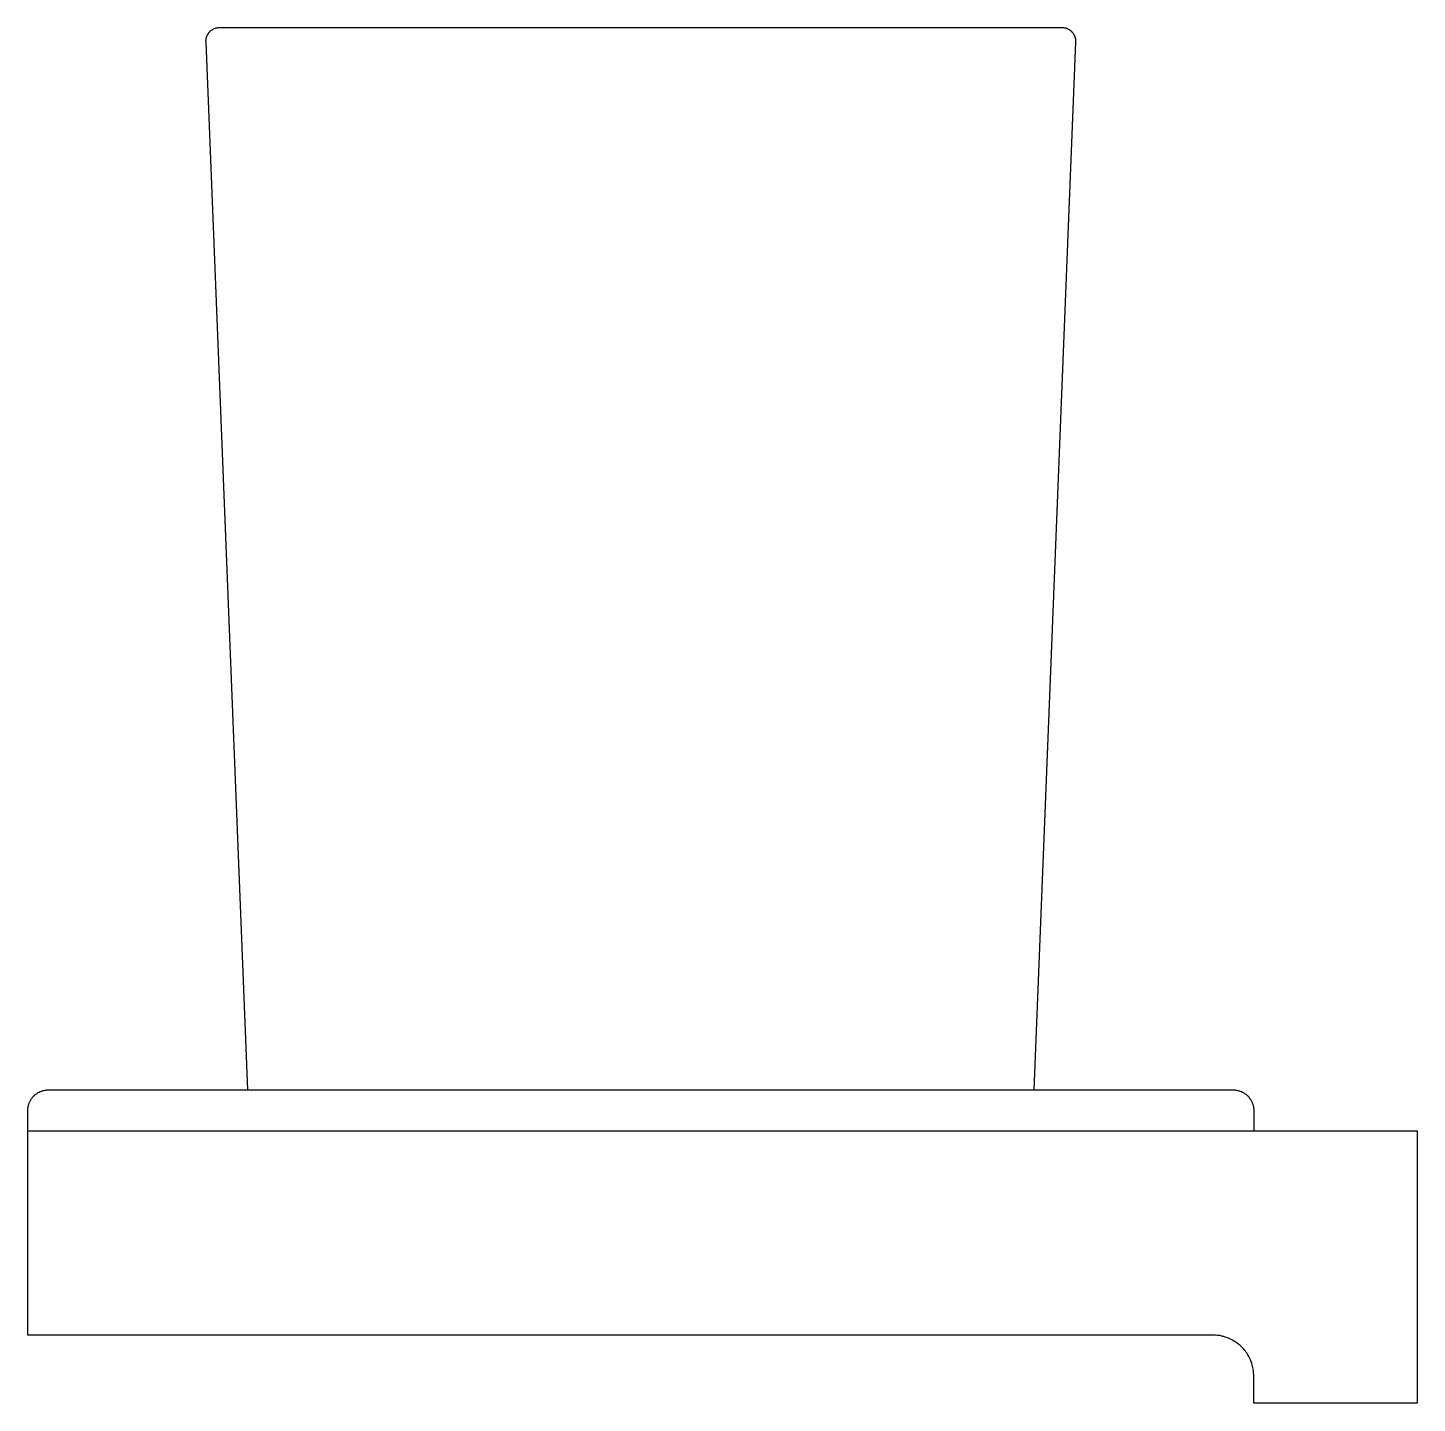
# Model space of a CAD drawing. Header units: millimetres. Extents: x 2411 to 3461, y 1233 to 2718.
# Drawn here: x 2775.1 to 2877.1, y 1972.2 to 2073.2 of the extents above; entities that cross this region are included whole.
import ezdxf

# ---------------------------------------------------------------- set-up
doc = ezdxf.new("R2010")
doc.units = ezdxf.units.MM
doc.layers.add('main', color=7, linetype='Continuous')

msp = doc.modelspace()

# ---------------------------------------------------------------- linework, layer by layer
at = {"layer": 'main'}
for p, q in [((2788.28, 2072.64), (2788.26, 2072.61)), ((2788.29, 2072.67), (2788.28, 2072.64)), ((2788.31, 2072.7), (2788.29, 2072.67)), ((2788.33, 2072.73), (2788.31, 2072.7)), ((2788.35, 2072.76), (2788.33, 2072.73)), ((2788.37, 2072.79), (2788.35, 2072.76)), ((2788.39, 2072.81), (2788.37, 2072.79)), ((2788.42, 2072.84), (2788.39, 2072.81)), ((2788.44, 2072.87), (2788.42, 2072.84)), ((2788.47, 2072.89), (2788.44, 2072.87)), ((2788.49, 2072.91), (2788.47, 2072.89)), ((2788.52, 2072.94), (2788.49, 2072.91)), ((2788.54, 2072.96), (2788.52, 2072.94)), ((2788.57, 2072.98), (2788.54, 2072.96)), ((2788.6, 2073), (2788.57, 2072.98)), ((2788.63, 2073.02), (2788.6, 2073)), ((2788.66, 2073.03), (2788.63, 2073.02)), ((2788.69, 2073.05), (2788.66, 2073.03)), ((2788.72, 2073.07), (2788.69, 2073.05)), ((2788.75, 2073.08), (2788.72, 2073.07)), ((2788.78, 2073.1), (2788.75, 2073.08)), ((2788.82, 2073.11), (2788.78, 2073.1)), ((2788.85, 2073.12), (2788.82, 2073.11)), ((2788.88, 2073.13), (2788.85, 2073.12)), ((2788.92, 2073.14), (2788.88, 2073.13)), ((2788.95, 2073.15), (2788.92, 2073.14)), ((2788.98, 2073.15), (2788.95, 2073.15)), ((2789.02, 2073.16), (2788.98, 2073.15)), ((2789.05, 2073.16), (2789.02, 2073.16)), ((2789.09, 2073.17), (2789.05, 2073.16)), ((2789.12, 2073.17), (2789.09, 2073.17)), ((2789.15, 2073.17), (2789.12, 2073.17)), ((2789.7, 2073.17), (2789.15, 2073.17)), ((2798.24, 2073.17), (2789.73, 2073.17)), ((2841.96, 2073.17), (2798.24, 2073.17)), ((2850.46, 2073.17), (2841.96, 2073.17)), ((2851.04, 2073.17), (2850.5, 2073.17)), ((2851.08, 2073.17), (2851.04, 2073.17)), ((2851.11, 2073.17), (2851.08, 2073.17)), ((2851.15, 2073.16), (2851.11, 2073.17)), ((2851.18, 2073.16), (2851.15, 2073.16)), ((2851.22, 2073.15), (2851.18, 2073.16)), ((2851.25, 2073.15), (2851.22, 2073.15)), ((2851.28, 2073.14), (2851.25, 2073.15)), ((2851.32, 2073.13), (2851.28, 2073.14)), ((2851.35, 2073.12), (2851.32, 2073.13)), ((2851.38, 2073.11), (2851.35, 2073.12)), ((2851.41, 2073.1), (2851.38, 2073.11)), ((2851.45, 2073.08), (2851.41, 2073.1)), ((2851.48, 2073.07), (2851.45, 2073.08)), ((2851.51, 2073.05), (2851.48, 2073.07)), ((2851.54, 2073.03), (2851.51, 2073.05)), ((2851.57, 2073.02), (2851.54, 2073.03)), ((2851.6, 2073), (2851.57, 2073.02)), ((2851.63, 2072.98), (2851.6, 2073)), ((2851.65, 2072.96), (2851.63, 2072.98)), ((2851.68, 2072.94), (2851.65, 2072.96)), ((2851.71, 2072.91), (2851.68, 2072.94)), ((2851.73, 2072.89), (2851.71, 2072.91)), ((2851.76, 2072.87), (2851.73, 2072.89)), ((2851.78, 2072.84), (2851.76, 2072.87)), ((2851.8, 2072.81), (2851.78, 2072.84)), ((2851.82, 2072.79), (2851.8, 2072.81)), ((2851.85, 2072.76), (2851.82, 2072.79)), ((2851.87, 2072.73), (2851.85, 2072.76)), ((2851.89, 2072.7), (2851.87, 2072.73)), ((2851.9, 2072.67), (2851.89, 2072.7)), ((2851.92, 2072.64), (2851.9, 2072.67)), ((2851.94, 2072.61), (2851.92, 2072.64)), ((2788.16, 2072.21), (2788.15, 2072.18)), ((2788.15, 2072.18), (2788.15, 2072.15)), ((2788.15, 2072.15), (2788.16, 2072.11)), ((2788.17, 2072.32), (2788.16, 2072.28)), ((2788.16, 2072.28), (2788.16, 2072.25)), ((2788.16, 2072.25), (2788.16, 2072.21)), ((2788.16, 2072.11), (2791.23, 1995.17)), ((2788.18, 2072.39), (2788.17, 2072.35)), ((2788.17, 2072.35), (2788.17, 2072.32)), ((2788.19, 2072.42), (2788.18, 2072.39)), ((2788.2, 2072.45), (2788.19, 2072.42)), ((2788.21, 2072.49), (2788.2, 2072.45)), ((2788.22, 2072.52), (2788.21, 2072.49)), ((2788.23, 2072.55), (2788.22, 2072.52)), ((2788.25, 2072.58), (2788.23, 2072.55)), ((2788.26, 2072.61), (2788.25, 2072.58)), ((2848.97, 1995.17), (2852.04, 2072.11)), ((2851.95, 2072.58), (2851.94, 2072.61)), ((2851.97, 2072.55), (2851.95, 2072.58)), ((2851.98, 2072.52), (2851.97, 2072.55)), ((2851.99, 2072.49), (2851.98, 2072.52)), ((2852, 2072.45), (2851.99, 2072.49)), ((2852.01, 2072.42), (2852, 2072.45)), ((2852.02, 2072.39), (2852.01, 2072.42)), ((2852.03, 2072.35), (2852.02, 2072.39)), ((2852.03, 2072.32), (2852.03, 2072.35)), ((2852.04, 2072.28), (2852.03, 2072.32)), ((2852.04, 2072.25), (2852.04, 2072.28)), ((2852.04, 2072.21), (2852.04, 2072.25)), ((2852.04, 2072.18), (2852.04, 2072.21)), ((2852.04, 2072.15), (2852.04, 2072.18)), ((2852.04, 2072.11), (2852.04, 2072.15)), ((2776.19, 1995.11), (2776.24, 1995.13)), ((2776.24, 1995.13), (2776.29, 1995.14)), ((2776.29, 1995.14), (2776.34, 1995.15)), ((2776.34, 1995.15), (2776.39, 1995.16)), ((2776.39, 1995.16), (2776.45, 1995.16)), ((2776.45, 1995.16), (2776.5, 1995.17)), ((2776.5, 1995.17), (2776.55, 1995.17)), ((2776.55, 1995.17), (2776.6, 1995.17)), ((2776.6, 1995.17), (2863.6, 1995.17)), ((2791.23, 1995.17), (2848.97, 1995.17)), ((2863.6, 1995.17), (2863.65, 1995.17)), ((2863.65, 1995.17), (2863.7, 1995.17)), ((2863.7, 1995.17), (2863.75, 1995.16)), ((2863.75, 1995.16), (2863.8, 1995.16)), ((2863.8, 1995.16), (2863.85, 1995.15)), ((2863.85, 1995.15), (2863.9, 1995.14)), ((2863.9, 1995.14), (2863.95, 1995.13)), ((2863.95, 1995.13), (2864, 1995.11)), ((2775.15, 1994.07), (2775.17, 1994.12)), ((2775.17, 1994.12), (2775.19, 1994.17)), ((2775.19, 1994.17), (2775.2, 1994.22)), ((2775.2, 1994.22), (2775.22, 1994.27)), ((2775.22, 1994.27), (2775.24, 1994.31)), ((2775.24, 1994.31), (2775.27, 1994.36)), ((2775.27, 1994.36), (2775.29, 1994.4)), ((2775.29, 1994.4), (2775.32, 1994.45)), ((2775.32, 1994.45), (2775.34, 1994.49)), ((2775.34, 1994.49), (2775.37, 1994.53)), ((2775.37, 1994.53), (2775.4, 1994.58)), ((2775.4, 1994.58), (2775.44, 1994.62)), ((2775.44, 1994.62), (2775.47, 1994.66)), ((2775.47, 1994.66), (2775.5, 1994.69)), ((2775.5, 1994.69), (2775.54, 1994.73)), ((2775.54, 1994.73), (2775.58, 1994.77)), ((2775.58, 1994.77), (2775.61, 1994.8)), ((2775.61, 1994.8), (2775.65, 1994.83)), ((2775.65, 1994.83), (2775.69, 1994.86)), ((2775.69, 1994.86), (2775.73, 1994.89)), ((2775.73, 1994.89), (2775.78, 1994.92)), ((2775.78, 1994.92), (2775.82, 1994.95)), ((2775.82, 1994.95), (2775.86, 1994.98)), ((2775.86, 1994.98), (2775.91, 1995)), ((2775.91, 1995), (2775.95, 1995.02)), ((2775.95, 1995.02), (2776, 1995.05)), ((2776, 1995.05), (2776.05, 1995.06)), ((2776.05, 1995.06), (2776.1, 1995.08)), ((2776.1, 1995.08), (2776.15, 1995.1)), ((2776.15, 1995.1), (2776.19, 1995.11)), ((2864, 1995.11), (2864.05, 1995.1)), ((2864.05, 1995.1), (2864.1, 1995.08)), ((2864.1, 1995.08), (2864.15, 1995.06)), ((2864.15, 1995.06), (2864.2, 1995.05)), ((2864.2, 1995.05), (2864.24, 1995.02)), ((2864.24, 1995.02), (2864.29, 1995)), ((2864.29, 1995), (2864.33, 1994.98)), ((2864.33, 1994.98), (2864.38, 1994.95)), ((2864.38, 1994.95), (2864.42, 1994.92)), ((2864.42, 1994.92), (2864.46, 1994.89)), ((2864.46, 1994.89), (2864.51, 1994.86)), ((2864.51, 1994.86), (2864.55, 1994.83)), ((2864.55, 1994.83), (2864.58, 1994.8)), ((2864.58, 1994.8), (2864.62, 1994.77)), ((2864.62, 1994.77), (2864.66, 1994.73)), ((2864.66, 1994.73), (2864.7, 1994.69)), ((2864.7, 1994.69), (2864.73, 1994.66)), ((2864.73, 1994.66), (2864.76, 1994.62)), ((2864.76, 1994.62), (2864.79, 1994.58)), ((2864.79, 1994.58), (2864.82, 1994.53)), ((2864.82, 1994.53), (2864.85, 1994.49)), ((2864.85, 1994.49), (2864.88, 1994.45)), ((2864.88, 1994.45), (2864.91, 1994.4)), ((2864.91, 1994.4), (2864.93, 1994.36)), ((2864.93, 1994.36), (2864.95, 1994.31)), ((2864.95, 1994.31), (2864.97, 1994.27)), ((2864.97, 1994.27), (2864.99, 1994.22)), ((2864.99, 1994.22), (2865.01, 1994.17)), ((2865.01, 1994.17), (2865.03, 1994.12)), ((2865.03, 1994.12), (2865.04, 1994.07)), ((2775.1, 1993.77), (2775.11, 1993.82)), ((2775.1, 1993.72), (2775.1, 1993.77)), ((2775.1, 1993.67), (2775.1, 1993.72)), ((2775.1, 1992.17), (2775.1, 1993.67)), ((2775.11, 1993.87), (2775.12, 1993.92)), ((2775.11, 1993.82), (2775.11, 1993.87)), ((2775.12, 1993.92), (2775.13, 1993.97)), ((2775.13, 1993.97), (2775.14, 1994.02)), ((2775.14, 1994.02), (2775.15, 1994.07)), ((2865.04, 1994.07), (2865.06, 1994.02)), ((2865.06, 1994.02), (2865.07, 1993.97)), ((2865.07, 1993.97), (2865.08, 1993.92)), ((2865.08, 1993.92), (2865.08, 1993.87)), ((2865.08, 1993.87), (2865.09, 1993.82)), ((2865.09, 1993.82), (2865.1, 1993.77)), ((2865.1, 1993.77), (2865.1, 1993.72)), ((2865.1, 1993.72), (2865.1, 1993.67)), ((2865.1, 1993.67), (2865.1, 1992.17)), ((2775.1, 1977.17), (2775.1, 1992.17)), ((2775.1, 1992.17), (2877.1, 1992.17)), ((2877.1, 1992.17), (2877.1, 1972.17)), ((2862.1, 1977.17), (2775.1, 1977.17)), ((2862.2, 1977.17), (2862.1, 1977.17)), ((2862.3, 1977.16), (2862.2, 1977.17)), ((2862.41, 1977.15), (2862.3, 1977.16)), ((2862.51, 1977.14), (2862.41, 1977.15)), ((2862.61, 1977.13), (2862.51, 1977.14)), ((2862.71, 1977.11), (2862.61, 1977.13)), ((2862.81, 1977.08), (2862.71, 1977.11)), ((2862.91, 1977.06), (2862.81, 1977.08)), ((2863.01, 1977.03), (2862.91, 1977.06)), ((2863.1, 1977), (2863.01, 1977.03)), ((2863.2, 1976.96), (2863.1, 1977)), ((2863.29, 1976.92), (2863.2, 1976.96)), ((2863.39, 1976.88), (2863.29, 1976.92)), ((2863.48, 1976.83), (2863.39, 1976.88)), ((2863.57, 1976.78), (2863.48, 1976.83)), ((2863.66, 1976.73), (2863.57, 1976.78)), ((2863.74, 1976.68), (2863.66, 1976.73)), ((2863.83, 1976.62), (2863.74, 1976.68)), ((2863.91, 1976.56), (2863.83, 1976.62)), ((2863.99, 1976.5), (2863.91, 1976.56)), ((2864.07, 1976.43), (2863.99, 1976.5)), ((2864.15, 1976.36), (2864.07, 1976.43)), ((2864.22, 1976.29), (2864.15, 1976.36)), ((2864.29, 1976.22), (2864.22, 1976.29)), ((2864.36, 1976.14), (2864.29, 1976.22)), ((2864.43, 1976.06), (2864.36, 1976.14)), ((2864.49, 1975.98), (2864.43, 1976.06)), ((2864.55, 1975.9), (2864.49, 1975.98)), ((2864.61, 1975.81), (2864.55, 1975.9)), ((2864.66, 1975.73), (2864.61, 1975.81)), ((2864.71, 1975.64), (2864.66, 1975.73)), ((2864.76, 1975.55), (2864.71, 1975.64)), ((2864.81, 1975.46), (2864.76, 1975.55)), ((2864.85, 1975.36), (2864.81, 1975.46)), ((2864.89, 1975.27), (2864.85, 1975.36)), ((2864.93, 1975.17), (2864.89, 1975.27)), ((2864.96, 1975.08), (2864.93, 1975.17)), ((2864.99, 1974.98), (2864.96, 1975.08)), ((2865.01, 1974.88), (2864.99, 1974.98)), ((2865.04, 1974.78), (2865.01, 1974.88)), ((2865.06, 1974.68), (2865.04, 1974.78)), ((2865.07, 1974.58), (2865.06, 1974.68)), ((2865.08, 1974.48), (2865.07, 1974.58)), ((2865.09, 1974.37), (2865.08, 1974.48)), ((2865.1, 1974.27), (2865.09, 1974.37)), ((2865.1, 1974.17), (2865.1, 1974.27)), ((2865.1, 1972.17), (2865.1, 1974.17)), ((2877.1, 1972.17), (2865.1, 1972.17))]:
    msp.add_line(p, q, dxfattribs=at)

doc.saveas('drawing.dxf')
